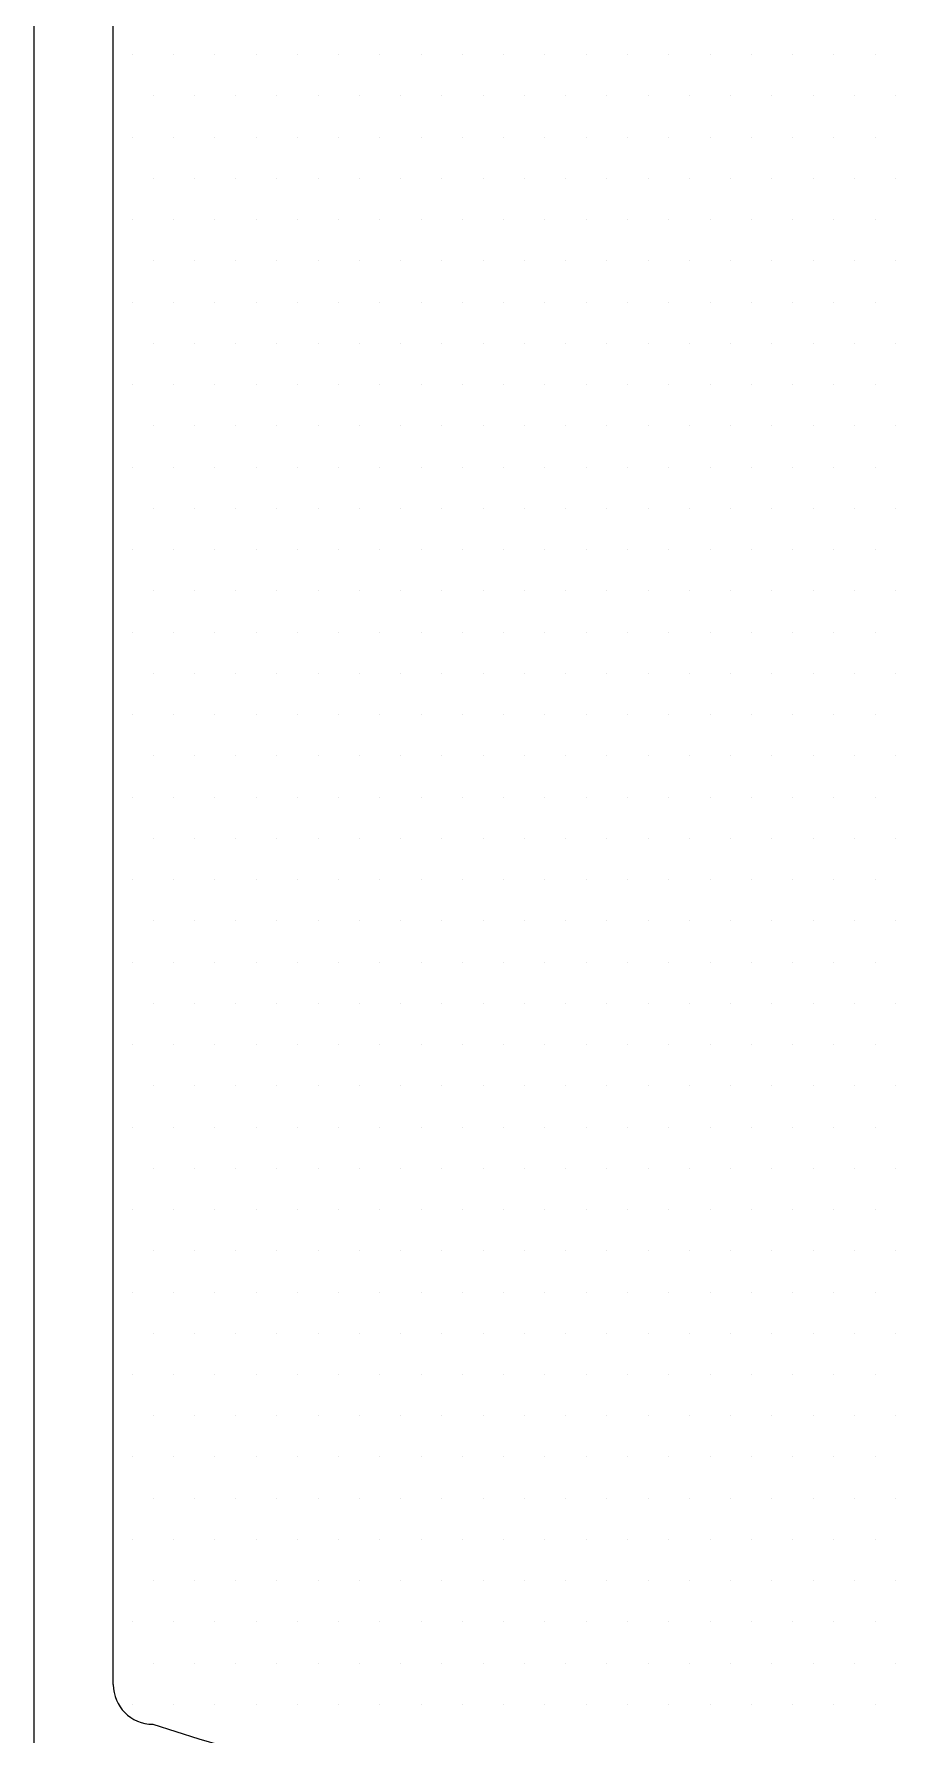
# Model space of a CAD drawing. Header units: inches. Extents: x 11.6 to 54.1, y 10.7 to 35.5.
# Drawn here: x 39.3182 to 39.4503, y 29.181 to 29.4388 of the extents above; entities that cross this region are included whole.
import ezdxf

# ---------------------------------------------------------------- set-up
doc = ezdxf.new("R2010")
doc.units = ezdxf.units.IN
doc.header["$MEASUREMENT"] = 0
doc.layers.add('02', color=2, linetype='Continuous')

msp = doc.modelspace()

# ---------------------------------------------------------------- linework, layer by layer
at = {"layer": '02'}
for p, q in [((39.31816438176721, 29.09322572492835), (39.31816438176721, 29.69082572492204)), ((39.33016438187152, 29.18863692528117), (39.33016438187152, 29.66414990569189)), ((39.33307203136902, 29.43563353527003), (39.33307203136902, 29.43563353527003)), ((39.33932203134574, 29.43563353527003), (39.33932203134574, 29.43563353527003)), ((39.34557203132245, 29.43563353527003), (39.34557203132245, 29.43563353527003)), ((39.35182203129917, 29.43563353527003), (39.35182203129917, 29.43563353527003)), ((39.3580720313923, 29.43563353527003), (39.3580720313923, 29.43563353527003)), ((39.36432203136902, 29.43563353527003), (39.36432203136902, 29.43563353527003)), ((39.37057203134574, 29.43563353527003), (39.37057203134574, 29.43563353527003)), ((39.37682203132245, 29.43563353527003), (39.37682203132245, 29.43563353527003)), ((39.38307203129917, 29.43563353527003), (39.38307203129917, 29.43563353527003)), ((39.3893220313923, 29.43563353527003), (39.3893220313923, 29.43563353527003)), ((39.39557203136902, 29.43563353527003), (39.39557203136902, 29.43563353527003)), ((39.40182203134574, 29.43563353527003), (39.40182203134574, 29.43563353527003)), ((39.40807203132245, 29.43563353527003), (39.40807203132245, 29.43563353527003)), ((39.41432203129917, 29.43563353527003), (39.41432203129917, 29.43563353527003)), ((39.4205720313923, 29.43563353527003), (39.4205720313923, 29.43563353527003)), ((39.42682203136902, 29.43563353527003), (39.42682203136902, 29.43563353527003)), ((39.43307203134574, 29.43563353527003), (39.43307203134574, 29.43563353527003)), ((39.43932203132245, 29.43563353527003), (39.43932203132245, 29.43563353527003)), ((39.44557203129917, 29.43563353527003), (39.44557203129917, 29.43563353527003)), ((39.33619703129917, 29.42938353526421), (39.33619703129917, 29.42938353526421)), ((39.3424470313923, 29.42938353526421), (39.3424470313923, 29.42938353526421)), ((39.34869703136902, 29.42938353526421), (39.34869703136902, 29.42938353526421)), ((39.35494703134574, 29.42938353526421), (39.35494703134574, 29.42938353526421)), ((39.36119703132245, 29.42938353526421), (39.36119703132245, 29.42938353526421)), ((39.36744703129917, 29.42938353526421), (39.36744703129917, 29.42938353526421)), ((39.3736970313923, 29.42938353526421), (39.3736970313923, 29.42938353526421)), ((39.37994703136902, 29.42938353526421), (39.37994703136902, 29.42938353526421)), ((39.38619703134574, 29.42938353526421), (39.38619703134574, 29.42938353526421)), ((39.39244703132245, 29.42938353526421), (39.39244703132245, 29.42938353526421)), ((39.39869703129917, 29.42938353526421), (39.39869703129917, 29.42938353526421)), ((39.4049470313923, 29.42938353526421), (39.4049470313923, 29.42938353526421)), ((39.41119703136902, 29.42938353526421), (39.41119703136902, 29.42938353526421)), ((39.41744703134574, 29.42938353526421), (39.41744703134574, 29.42938353526421)), ((39.42369703132245, 29.42938353526421), (39.42369703132245, 29.42938353526421)), ((39.42994703129917, 29.42938353526421), (39.42994703129917, 29.42938353526421)), ((39.4361970313923, 29.42938353526421), (39.4361970313923, 29.42938353526421)), ((39.44244703136902, 29.42938353526421), (39.44244703136902, 29.42938353526421)), ((39.44869703134574, 29.42938353526421), (39.44869703134574, 29.42938353526421)), ((39.33307203136902, 29.42313353527294), (39.33307203136902, 29.42313353527294)), ((39.33932203134574, 29.42313353527294), (39.33932203134574, 29.42313353527294)), ((39.34557203132245, 29.42313353527294), (39.34557203132245, 29.42313353527294)), ((39.35182203129917, 29.42313353527294), (39.35182203129917, 29.42313353527294)), ((39.3580720313923, 29.42313353527294), (39.3580720313923, 29.42313353527294)), ((39.36432203136902, 29.42313353527294), (39.36432203136902, 29.42313353527294)), ((39.37057203134574, 29.42313353527294), (39.37057203134574, 29.42313353527294)), ((39.37682203132245, 29.42313353527294), (39.37682203132245, 29.42313353527294)), ((39.38307203129917, 29.42313353527294), (39.38307203129917, 29.42313353527294)), ((39.3893220313923, 29.42313353527294), (39.3893220313923, 29.42313353527294)), ((39.39557203136902, 29.42313353527294), (39.39557203136902, 29.42313353527294)), ((39.40182203134574, 29.42313353527294), (39.40182203134574, 29.42313353527294)), ((39.40807203132245, 29.42313353527294), (39.40807203132245, 29.42313353527294)), ((39.41432203129917, 29.42313353527294), (39.41432203129917, 29.42313353527294)), ((39.4205720313923, 29.42313353527294), (39.4205720313923, 29.42313353527294)), ((39.42682203136902, 29.42313353527294), (39.42682203136902, 29.42313353527294)), ((39.43307203134574, 29.42313353527294), (39.43307203134574, 29.42313353527294)), ((39.43932203132245, 29.42313353527294), (39.43932203132245, 29.42313353527294)), ((39.44557203129917, 29.42313353527294), (39.44557203129917, 29.42313353527294)), ((39.33619703129917, 29.41688353526712), (39.33619703129917, 29.41688353526712)), ((39.3424470313923, 29.41688353526712), (39.3424470313923, 29.41688353526712)), ((39.34869703136902, 29.41688353526712), (39.34869703136902, 29.41688353526712)), ((39.35494703134574, 29.41688353526712), (39.35494703134574, 29.41688353526712)), ((39.36119703132245, 29.41688353526712), (39.36119703132245, 29.41688353526712)), ((39.36744703129917, 29.41688353526712), (39.36744703129917, 29.41688353526712)), ((39.3736970313923, 29.41688353526712), (39.3736970313923, 29.41688353526712)), ((39.37994703136902, 29.41688353526712), (39.37994703136902, 29.41688353526712)), ((39.38619703134574, 29.41688353526712), (39.38619703134574, 29.41688353526712)), ((39.39244703132245, 29.41688353526712), (39.39244703132245, 29.41688353526712)), ((39.39869703129917, 29.41688353526712), (39.39869703129917, 29.41688353526712)), ((39.4049470313923, 29.41688353526712), (39.4049470313923, 29.41688353526712)), ((39.41119703136902, 29.41688353526712), (39.41119703136902, 29.41688353526712)), ((39.41744703134574, 29.41688353526712), (39.41744703134574, 29.41688353526712)), ((39.42369703132245, 29.41688353526712), (39.42369703132245, 29.41688353526712)), ((39.42994703129917, 29.41688353526712), (39.42994703129917, 29.41688353526712)), ((39.4361970313923, 29.41688353526712), (39.4361970313923, 29.41688353526712)), ((39.44244703136902, 29.41688353526712), (39.44244703136902, 29.41688353526712)), ((39.44869703134574, 29.41688353526712), (39.44869703134574, 29.41688353526712)), ((39.33307203136902, 29.4106335352613), (39.33307203136902, 29.4106335352613)), ((39.33932203134574, 29.4106335352613), (39.33932203134574, 29.4106335352613)), ((39.34557203132245, 29.4106335352613), (39.34557203132245, 29.4106335352613)), ((39.35182203129917, 29.4106335352613), (39.35182203129917, 29.4106335352613)), ((39.3580720313923, 29.4106335352613), (39.3580720313923, 29.4106335352613)), ((39.36432203136902, 29.4106335352613), (39.36432203136902, 29.4106335352613)), ((39.37057203134574, 29.4106335352613), (39.37057203134574, 29.4106335352613)), ((39.37682203132245, 29.4106335352613), (39.37682203132245, 29.4106335352613)), ((39.38307203129917, 29.4106335352613), (39.38307203129917, 29.4106335352613)), ((39.3893220313923, 29.4106335352613), (39.3893220313923, 29.4106335352613)), ((39.39557203136902, 29.4106335352613), (39.39557203136902, 29.4106335352613)), ((39.40182203134574, 29.4106335352613), (39.40182203134574, 29.4106335352613)), ((39.40807203132245, 29.4106335352613), (39.40807203132245, 29.4106335352613)), ((39.41432203129917, 29.4106335352613), (39.41432203129917, 29.4106335352613)), ((39.4205720313923, 29.4106335352613), (39.4205720313923, 29.4106335352613)), ((39.42682203136902, 29.4106335352613), (39.42682203136902, 29.4106335352613)), ((39.43307203134574, 29.4106335352613), (39.43307203134574, 29.4106335352613)), ((39.43932203132245, 29.4106335352613), (39.43932203132245, 29.4106335352613)), ((39.44557203129917, 29.4106335352613), (39.44557203129917, 29.4106335352613)), ((39.33619703129917, 29.40438353527003), (39.33619703129917, 29.40438353527003)), ((39.3424470313923, 29.40438353527003), (39.3424470313923, 29.40438353527003)), ((39.34869703136902, 29.40438353527003), (39.34869703136902, 29.40438353527003)), ((39.35494703134574, 29.40438353527003), (39.35494703134574, 29.40438353527003)), ((39.36119703132245, 29.40438353527003), (39.36119703132245, 29.40438353527003)), ((39.36744703129917, 29.40438353527003), (39.36744703129917, 29.40438353527003)), ((39.3736970313923, 29.40438353527003), (39.3736970313923, 29.40438353527003)), ((39.37994703136902, 29.40438353527003), (39.37994703136902, 29.40438353527003)), ((39.38619703134574, 29.40438353527003), (39.38619703134574, 29.40438353527003)), ((39.39244703132245, 29.40438353527003), (39.39244703132245, 29.40438353527003)), ((39.39869703129917, 29.40438353527003), (39.39869703129917, 29.40438353527003)), ((39.4049470313923, 29.40438353527003), (39.4049470313923, 29.40438353527003)), ((39.41119703136902, 29.40438353527003), (39.41119703136902, 29.40438353527003)), ((39.41744703134574, 29.40438353527003), (39.41744703134574, 29.40438353527003)), ((39.42369703132245, 29.40438353527003), (39.42369703132245, 29.40438353527003)), ((39.42994703129917, 29.40438353527003), (39.42994703129917, 29.40438353527003)), ((39.4361970313923, 29.40438353527003), (39.4361970313923, 29.40438353527003)), ((39.44244703136902, 29.40438353527003), (39.44244703136902, 29.40438353527003)), ((39.44869703134574, 29.40438353527003), (39.44869703134574, 29.40438353527003)), ((39.33307203136902, 29.39813353526421), (39.33307203136902, 29.39813353526421)), ((39.33932203134574, 29.39813353526421), (39.33932203134574, 29.39813353526421)), ((39.34557203132245, 29.39813353526421), (39.34557203132245, 29.39813353526421)), ((39.35182203129917, 29.39813353526421), (39.35182203129917, 29.39813353526421)), ((39.3580720313923, 29.39813353526421), (39.3580720313923, 29.39813353526421)), ((39.36432203136902, 29.39813353526421), (39.36432203136902, 29.39813353526421)), ((39.37057203134574, 29.39813353526421), (39.37057203134574, 29.39813353526421)), ((39.37682203132245, 29.39813353526421), (39.37682203132245, 29.39813353526421)), ((39.38307203129917, 29.39813353526421), (39.38307203129917, 29.39813353526421)), ((39.3893220313923, 29.39813353526421), (39.3893220313923, 29.39813353526421)), ((39.39557203136902, 29.39813353526421), (39.39557203136902, 29.39813353526421)), ((39.40182203134574, 29.39813353526421), (39.40182203134574, 29.39813353526421)), ((39.40807203132245, 29.39813353526421), (39.40807203132245, 29.39813353526421)), ((39.41432203129917, 29.39813353526421), (39.41432203129917, 29.39813353526421)), ((39.4205720313923, 29.39813353526421), (39.4205720313923, 29.39813353526421)), ((39.42682203136902, 29.39813353526421), (39.42682203136902, 29.39813353526421)), ((39.43307203134574, 29.39813353526421), (39.43307203134574, 29.39813353526421)), ((39.43932203132245, 29.39813353526421), (39.43932203132245, 29.39813353526421)), ((39.44557203129917, 29.39813353526421), (39.44557203129917, 29.39813353526421)), ((39.33619703129917, 29.39188353527294), (39.33619703129917, 29.39188353527294)), ((39.3424470313923, 29.39188353527294), (39.3424470313923, 29.39188353527294)), ((39.34869703136902, 29.39188353527294), (39.34869703136902, 29.39188353527294)), ((39.35494703134574, 29.39188353527294), (39.35494703134574, 29.39188353527294)), ((39.36119703132245, 29.39188353527294), (39.36119703132245, 29.39188353527294)), ((39.36744703129917, 29.39188353527294), (39.36744703129917, 29.39188353527294)), ((39.3736970313923, 29.39188353527294), (39.3736970313923, 29.39188353527294)), ((39.37994703136902, 29.39188353527294), (39.37994703136902, 29.39188353527294)), ((39.38619703134574, 29.39188353527294), (39.38619703134574, 29.39188353527294)), ((39.39244703132245, 29.39188353527294), (39.39244703132245, 29.39188353527294)), ((39.39869703129917, 29.39188353527294), (39.39869703129917, 29.39188353527294)), ((39.4049470313923, 29.39188353527294), (39.4049470313923, 29.39188353527294)), ((39.41119703136902, 29.39188353527294), (39.41119703136902, 29.39188353527294)), ((39.41744703134574, 29.39188353527294), (39.41744703134574, 29.39188353527294)), ((39.42369703132245, 29.39188353527294), (39.42369703132245, 29.39188353527294)), ((39.42994703129917, 29.39188353527294), (39.42994703129917, 29.39188353527294)), ((39.4361970313923, 29.39188353527294), (39.4361970313923, 29.39188353527294)), ((39.44244703136902, 29.39188353527294), (39.44244703136902, 29.39188353527294)), ((39.44869703134574, 29.39188353527294), (39.44869703134574, 29.39188353527294)), ((39.33307203136902, 29.38563353526712), (39.33307203136902, 29.38563353526712)), ((39.33932203134574, 29.38563353526712), (39.33932203134574, 29.38563353526712)), ((39.34557203132245, 29.38563353526712), (39.34557203132245, 29.38563353526712)), ((39.35182203129917, 29.38563353526712), (39.35182203129917, 29.38563353526712)), ((39.3580720313923, 29.38563353526712), (39.3580720313923, 29.38563353526712)), ((39.36432203136902, 29.38563353526712), (39.36432203136902, 29.38563353526712)), ((39.37057203134574, 29.38563353526712), (39.37057203134574, 29.38563353526712)), ((39.37682203132245, 29.38563353526712), (39.37682203132245, 29.38563353526712)), ((39.38307203129917, 29.38563353526712), (39.38307203129917, 29.38563353526712)), ((39.3893220313923, 29.38563353526712), (39.3893220313923, 29.38563353526712)), ((39.39557203136902, 29.38563353526712), (39.39557203136902, 29.38563353526712)), ((39.40182203134574, 29.38563353526712), (39.40182203134574, 29.38563353526712)), ((39.40807203132245, 29.38563353526712), (39.40807203132245, 29.38563353526712)), ((39.41432203129917, 29.38563353526712), (39.41432203129917, 29.38563353526712)), ((39.4205720313923, 29.38563353526712), (39.4205720313923, 29.38563353526712)), ((39.42682203136902, 29.38563353526712), (39.42682203136902, 29.38563353526712)), ((39.43307203134574, 29.38563353526712), (39.43307203134574, 29.38563353526712)), ((39.43932203132245, 29.38563353526712), (39.43932203132245, 29.38563353526712)), ((39.44557203129917, 29.38563353526712), (39.44557203129917, 29.38563353526712)), ((39.33619703129917, 29.3793835352613), (39.33619703129917, 29.3793835352613)), ((39.3424470313923, 29.3793835352613), (39.3424470313923, 29.3793835352613)), ((39.34869703136902, 29.3793835352613), (39.34869703136902, 29.3793835352613)), ((39.35494703134574, 29.3793835352613), (39.35494703134574, 29.3793835352613)), ((39.36119703132245, 29.3793835352613), (39.36119703132245, 29.3793835352613)), ((39.36744703129917, 29.3793835352613), (39.36744703129917, 29.3793835352613)), ((39.3736970313923, 29.3793835352613), (39.3736970313923, 29.3793835352613)), ((39.37994703136902, 29.3793835352613), (39.37994703136902, 29.3793835352613)), ((39.38619703134574, 29.3793835352613), (39.38619703134574, 29.3793835352613)), ((39.39244703132245, 29.3793835352613), (39.39244703132245, 29.3793835352613)), ((39.39869703129917, 29.3793835352613), (39.39869703129917, 29.3793835352613)), ((39.4049470313923, 29.3793835352613), (39.4049470313923, 29.3793835352613)), ((39.41119703136902, 29.3793835352613), (39.41119703136902, 29.3793835352613)), ((39.41744703134574, 29.3793835352613), (39.41744703134574, 29.3793835352613)), ((39.42369703132245, 29.3793835352613), (39.42369703132245, 29.3793835352613)), ((39.42994703129917, 29.3793835352613), (39.42994703129917, 29.3793835352613)), ((39.4361970313923, 29.3793835352613), (39.4361970313923, 29.3793835352613)), ((39.44244703136902, 29.3793835352613), (39.44244703136902, 29.3793835352613)), ((39.44869703134574, 29.3793835352613), (39.44869703134574, 29.3793835352613)), ((39.33307203136902, 29.37313353527003), (39.33307203136902, 29.37313353527003)), ((39.33932203134574, 29.37313353527003), (39.33932203134574, 29.37313353527003)), ((39.34557203132245, 29.37313353527003), (39.34557203132245, 29.37313353527003)), ((39.35182203129917, 29.37313353527003), (39.35182203129917, 29.37313353527003)), ((39.3580720313923, 29.37313353527003), (39.3580720313923, 29.37313353527003)), ((39.36432203136902, 29.37313353527003), (39.36432203136902, 29.37313353527003)), ((39.37057203134574, 29.37313353527003), (39.37057203134574, 29.37313353527003)), ((39.37682203132245, 29.37313353527003), (39.37682203132245, 29.37313353527003)), ((39.38307203129917, 29.37313353527003), (39.38307203129917, 29.37313353527003)), ((39.3893220313923, 29.37313353527003), (39.3893220313923, 29.37313353527003)), ((39.39557203136902, 29.37313353527003), (39.39557203136902, 29.37313353527003)), ((39.40182203134574, 29.37313353527003), (39.40182203134574, 29.37313353527003)), ((39.40807203132245, 29.37313353527003), (39.40807203132245, 29.37313353527003)), ((39.41432203129917, 29.37313353527003), (39.41432203129917, 29.37313353527003)), ((39.4205720313923, 29.37313353527003), (39.4205720313923, 29.37313353527003)), ((39.42682203136902, 29.37313353527003), (39.42682203136902, 29.37313353527003)), ((39.43307203134574, 29.37313353527003), (39.43307203134574, 29.37313353527003)), ((39.43932203132245, 29.37313353527003), (39.43932203132245, 29.37313353527003)), ((39.44557203129917, 29.37313353527003), (39.44557203129917, 29.37313353527003)), ((39.33619703129917, 29.36688353526421), (39.33619703129917, 29.36688353526421)), ((39.3424470313923, 29.36688353526421), (39.3424470313923, 29.36688353526421)), ((39.34869703136902, 29.36688353526421), (39.34869703136902, 29.36688353526421)), ((39.35494703134574, 29.36688353526421), (39.35494703134574, 29.36688353526421)), ((39.36119703132245, 29.36688353526421), (39.36119703132245, 29.36688353526421)), ((39.36744703129917, 29.36688353526421), (39.36744703129917, 29.36688353526421)), ((39.3736970313923, 29.36688353526421), (39.3736970313923, 29.36688353526421)), ((39.37994703136902, 29.36688353526421), (39.37994703136902, 29.36688353526421)), ((39.38619703134574, 29.36688353526421), (39.38619703134574, 29.36688353526421)), ((39.39244703132245, 29.36688353526421), (39.39244703132245, 29.36688353526421)), ((39.39869703129917, 29.36688353526421), (39.39869703129917, 29.36688353526421)), ((39.4049470313923, 29.36688353526421), (39.4049470313923, 29.36688353526421)), ((39.41119703136902, 29.36688353526421), (39.41119703136902, 29.36688353526421)), ((39.41744703134574, 29.36688353526421), (39.41744703134574, 29.36688353526421)), ((39.42369703132245, 29.36688353526421), (39.42369703132245, 29.36688353526421)), ((39.42994703129917, 29.36688353526421), (39.42994703129917, 29.36688353526421)), ((39.4361970313923, 29.36688353526421), (39.4361970313923, 29.36688353526421)), ((39.44244703136902, 29.36688353526421), (39.44244703136902, 29.36688353526421)), ((39.44869703134574, 29.36688353526421), (39.44869703134574, 29.36688353526421)), ((39.33307203136902, 29.36063353527294), (39.33307203136902, 29.36063353527294)), ((39.33932203134574, 29.36063353527294), (39.33932203134574, 29.36063353527294)), ((39.34557203132245, 29.36063353527294), (39.34557203132245, 29.36063353527294)), ((39.35182203129917, 29.36063353527294), (39.35182203129917, 29.36063353527294)), ((39.3580720313923, 29.36063353527294), (39.3580720313923, 29.36063353527294)), ((39.36432203136902, 29.36063353527294), (39.36432203136902, 29.36063353527294)), ((39.37057203134574, 29.36063353527294), (39.37057203134574, 29.36063353527294)), ((39.37682203132245, 29.36063353527294), (39.37682203132245, 29.36063353527294)), ((39.38307203129917, 29.36063353527294), (39.38307203129917, 29.36063353527294)), ((39.3893220313923, 29.36063353527294), (39.3893220313923, 29.36063353527294)), ((39.39557203136902, 29.36063353527294), (39.39557203136902, 29.36063353527294)), ((39.40182203134574, 29.36063353527294), (39.40182203134574, 29.36063353527294)), ((39.40807203132245, 29.36063353527294), (39.40807203132245, 29.36063353527294)), ((39.41432203129917, 29.36063353527294), (39.41432203129917, 29.36063353527294)), ((39.4205720313923, 29.36063353527294), (39.4205720313923, 29.36063353527294)), ((39.42682203136902, 29.36063353527294), (39.42682203136902, 29.36063353527294)), ((39.43307203134574, 29.36063353527294), (39.43307203134574, 29.36063353527294)), ((39.43932203132245, 29.36063353527294), (39.43932203132245, 29.36063353527294)), ((39.44557203129917, 29.36063353527294), (39.44557203129917, 29.36063353527294)), ((39.33619703129917, 29.35438353526712), (39.33619703129917, 29.35438353526712)), ((39.3424470313923, 29.35438353526712), (39.3424470313923, 29.35438353526712)), ((39.34869703136902, 29.35438353526712), (39.34869703136902, 29.35438353526712)), ((39.35494703134574, 29.35438353526712), (39.35494703134574, 29.35438353526712)), ((39.36119703132245, 29.35438353526712), (39.36119703132245, 29.35438353526712)), ((39.36744703129917, 29.35438353526712), (39.36744703129917, 29.35438353526712)), ((39.3736970313923, 29.35438353526712), (39.3736970313923, 29.35438353526712)), ((39.37994703136902, 29.35438353526712), (39.37994703136902, 29.35438353526712)), ((39.38619703134574, 29.35438353526712), (39.38619703134574, 29.35438353526712)), ((39.39244703132245, 29.35438353526712), (39.39244703132245, 29.35438353526712)), ((39.39869703129917, 29.35438353526712), (39.39869703129917, 29.35438353526712)), ((39.4049470313923, 29.35438353526712), (39.4049470313923, 29.35438353526712)), ((39.41119703136902, 29.35438353526712), (39.41119703136902, 29.35438353526712)), ((39.41744703134574, 29.35438353526712), (39.41744703134574, 29.35438353526712)), ((39.42369703132245, 29.35438353526712), (39.42369703132245, 29.35438353526712)), ((39.42994703129917, 29.35438353526712), (39.42994703129917, 29.35438353526712)), ((39.4361970313923, 29.35438353526712), (39.4361970313923, 29.35438353526712)), ((39.44244703136902, 29.35438353526712), (39.44244703136902, 29.35438353526712)), ((39.44869703134574, 29.35438353526712), (39.44869703134574, 29.35438353526712)), ((39.33307203136902, 29.3481335352613), (39.33307203136902, 29.3481335352613)), ((39.33932203134574, 29.3481335352613), (39.33932203134574, 29.3481335352613)), ((39.34557203132245, 29.3481335352613), (39.34557203132245, 29.3481335352613)), ((39.35182203129917, 29.3481335352613), (39.35182203129917, 29.3481335352613)), ((39.3580720313923, 29.3481335352613), (39.3580720313923, 29.3481335352613)), ((39.36432203136902, 29.3481335352613), (39.36432203136902, 29.3481335352613)), ((39.37057203134574, 29.3481335352613), (39.37057203134574, 29.3481335352613)), ((39.37682203132245, 29.3481335352613), (39.37682203132245, 29.3481335352613)), ((39.38307203129917, 29.3481335352613), (39.38307203129917, 29.3481335352613)), ((39.3893220313923, 29.3481335352613), (39.3893220313923, 29.3481335352613)), ((39.39557203136902, 29.3481335352613), (39.39557203136902, 29.3481335352613)), ((39.40182203134574, 29.3481335352613), (39.40182203134574, 29.3481335352613)), ((39.40807203132245, 29.3481335352613), (39.40807203132245, 29.3481335352613)), ((39.41432203129917, 29.3481335352613), (39.41432203129917, 29.3481335352613)), ((39.4205720313923, 29.3481335352613), (39.4205720313923, 29.3481335352613)), ((39.42682203136902, 29.3481335352613), (39.42682203136902, 29.3481335352613)), ((39.43307203134574, 29.3481335352613), (39.43307203134574, 29.3481335352613)), ((39.43932203132245, 29.3481335352613), (39.43932203132245, 29.3481335352613)), ((39.44557203129917, 29.3481335352613), (39.44557203129917, 29.3481335352613)), ((39.33619703129917, 29.34188353527003), (39.33619703129917, 29.34188353527003)), ((39.3424470313923, 29.34188353527003), (39.3424470313923, 29.34188353527003)), ((39.34869703136902, 29.34188353527003), (39.34869703136902, 29.34188353527003)), ((39.35494703134574, 29.34188353527003), (39.35494703134574, 29.34188353527003)), ((39.36119703132245, 29.34188353527003), (39.36119703132245, 29.34188353527003)), ((39.36744703129917, 29.34188353527003), (39.36744703129917, 29.34188353527003)), ((39.3736970313923, 29.34188353527003), (39.3736970313923, 29.34188353527003)), ((39.37994703136902, 29.34188353527003), (39.37994703136902, 29.34188353527003)), ((39.38619703134574, 29.34188353527003), (39.38619703134574, 29.34188353527003)), ((39.39244703132245, 29.34188353527003), (39.39244703132245, 29.34188353527003)), ((39.39869703129917, 29.34188353527003), (39.39869703129917, 29.34188353527003)), ((39.4049470313923, 29.34188353527003), (39.4049470313923, 29.34188353527003)), ((39.41119703136902, 29.34188353527003), (39.41119703136902, 29.34188353527003)), ((39.41744703134574, 29.34188353527003), (39.41744703134574, 29.34188353527003)), ((39.42369703132245, 29.34188353527003), (39.42369703132245, 29.34188353527003)), ((39.42994703129917, 29.34188353527003), (39.42994703129917, 29.34188353527003)), ((39.4361970313923, 29.34188353527003), (39.4361970313923, 29.34188353527003)), ((39.44244703136902, 29.34188353527003), (39.44244703136902, 29.34188353527003)), ((39.44869703134574, 29.34188353527003), (39.44869703134574, 29.34188353527003)), ((39.33307203136902, 29.33563353526421), (39.33307203136902, 29.33563353526421)), ((39.33932203134574, 29.33563353526421), (39.33932203134574, 29.33563353526421)), ((39.34557203132245, 29.33563353526421), (39.34557203132245, 29.33563353526421)), ((39.35182203129917, 29.33563353526421), (39.35182203129917, 29.33563353526421)), ((39.3580720313923, 29.33563353526421), (39.3580720313923, 29.33563353526421)), ((39.36432203136902, 29.33563353526421), (39.36432203136902, 29.33563353526421)), ((39.37057203134574, 29.33563353526421), (39.37057203134574, 29.33563353526421)), ((39.37682203132245, 29.33563353526421), (39.37682203132245, 29.33563353526421)), ((39.38307203129917, 29.33563353526421), (39.38307203129917, 29.33563353526421)), ((39.3893220313923, 29.33563353526421), (39.3893220313923, 29.33563353526421)), ((39.39557203136902, 29.33563353526421), (39.39557203136902, 29.33563353526421)), ((39.40182203134574, 29.33563353526421), (39.40182203134574, 29.33563353526421)), ((39.40807203132245, 29.33563353526421), (39.40807203132245, 29.33563353526421)), ((39.41432203129917, 29.33563353526421), (39.41432203129917, 29.33563353526421)), ((39.4205720313923, 29.33563353526421), (39.4205720313923, 29.33563353526421)), ((39.42682203136902, 29.33563353526421), (39.42682203136902, 29.33563353526421)), ((39.43307203134574, 29.33563353526421), (39.43307203134574, 29.33563353526421)), ((39.43932203132245, 29.33563353526421), (39.43932203132245, 29.33563353526421)), ((39.44557203129917, 29.33563353526421), (39.44557203129917, 29.33563353526421)), ((39.33619703129917, 29.32938353527294), (39.33619703129917, 29.32938353527294)), ((39.3424470313923, 29.32938353527294), (39.3424470313923, 29.32938353527294)), ((39.34869703136902, 29.32938353527294), (39.34869703136902, 29.32938353527294)), ((39.35494703134574, 29.32938353527294), (39.35494703134574, 29.32938353527294)), ((39.36119703132245, 29.32938353527294), (39.36119703132245, 29.32938353527294)), ((39.36744703129917, 29.32938353527294), (39.36744703129917, 29.32938353527294)), ((39.3736970313923, 29.32938353527294), (39.3736970313923, 29.32938353527294)), ((39.37994703136902, 29.32938353527294), (39.37994703136902, 29.32938353527294)), ((39.38619703134574, 29.32938353527294), (39.38619703134574, 29.32938353527294)), ((39.39244703132245, 29.32938353527294), (39.39244703132245, 29.32938353527294)), ((39.39869703129917, 29.32938353527294), (39.39869703129917, 29.32938353527294)), ((39.4049470313923, 29.32938353527294), (39.4049470313923, 29.32938353527294)), ((39.41119703136902, 29.32938353527294), (39.41119703136902, 29.32938353527294)), ((39.41744703134574, 29.32938353527294), (39.41744703134574, 29.32938353527294)), ((39.42369703132245, 29.32938353527294), (39.42369703132245, 29.32938353527294)), ((39.42994703129917, 29.32938353527294), (39.42994703129917, 29.32938353527294)), ((39.4361970313923, 29.32938353527294), (39.4361970313923, 29.32938353527294)), ((39.44244703136902, 29.32938353527294), (39.44244703136902, 29.32938353527294)), ((39.44869703134574, 29.32938353527294), (39.44869703134574, 29.32938353527294)), ((39.33307203136902, 29.32313353526712), (39.33307203136902, 29.32313353526712)), ((39.33932203134574, 29.32313353526712), (39.33932203134574, 29.32313353526712)), ((39.34557203132245, 29.32313353526712), (39.34557203132245, 29.32313353526712)), ((39.35182203129917, 29.32313353526712), (39.35182203129917, 29.32313353526712)), ((39.3580720313923, 29.32313353526712), (39.3580720313923, 29.32313353526712)), ((39.36432203136902, 29.32313353526712), (39.36432203136902, 29.32313353526712)), ((39.37057203134574, 29.32313353526712), (39.37057203134574, 29.32313353526712)), ((39.37682203132245, 29.32313353526712), (39.37682203132245, 29.32313353526712)), ((39.38307203129917, 29.32313353526712), (39.38307203129917, 29.32313353526712)), ((39.3893220313923, 29.32313353526712), (39.3893220313923, 29.32313353526712)), ((39.39557203136902, 29.32313353526712), (39.39557203136902, 29.32313353526712)), ((39.40182203134574, 29.32313353526712), (39.40182203134574, 29.32313353526712)), ((39.40807203132245, 29.32313353526712), (39.40807203132245, 29.32313353526712)), ((39.41432203129917, 29.32313353526712), (39.41432203129917, 29.32313353526712)), ((39.4205720313923, 29.32313353526712), (39.4205720313923, 29.32313353526712)), ((39.42682203136902, 29.32313353526712), (39.42682203136902, 29.32313353526712)), ((39.43307203134574, 29.32313353526712), (39.43307203134574, 29.32313353526712)), ((39.43932203132245, 29.32313353526712), (39.43932203132245, 29.32313353526712)), ((39.44557203129917, 29.32313353526712), (39.44557203129917, 29.32313353526712)), ((39.33619703129917, 29.3168835352613), (39.33619703129917, 29.3168835352613)), ((39.3424470313923, 29.3168835352613), (39.3424470313923, 29.3168835352613)), ((39.34869703136902, 29.3168835352613), (39.34869703136902, 29.3168835352613)), ((39.35494703134574, 29.3168835352613), (39.35494703134574, 29.3168835352613)), ((39.36119703132245, 29.3168835352613), (39.36119703132245, 29.3168835352613)), ((39.36744703129917, 29.3168835352613), (39.36744703129917, 29.3168835352613)), ((39.3736970313923, 29.3168835352613), (39.3736970313923, 29.3168835352613)), ((39.37994703136902, 29.3168835352613), (39.37994703136902, 29.3168835352613)), ((39.38619703134574, 29.3168835352613), (39.38619703134574, 29.3168835352613)), ((39.39244703132245, 29.3168835352613), (39.39244703132245, 29.3168835352613)), ((39.39869703129917, 29.3168835352613), (39.39869703129917, 29.3168835352613)), ((39.4049470313923, 29.3168835352613), (39.4049470313923, 29.3168835352613)), ((39.41119703136902, 29.3168835352613), (39.41119703136902, 29.3168835352613)), ((39.41744703134574, 29.3168835352613), (39.41744703134574, 29.3168835352613)), ((39.42369703132245, 29.3168835352613), (39.42369703132245, 29.3168835352613)), ((39.42994703129917, 29.3168835352613), (39.42994703129917, 29.3168835352613)), ((39.4361970313923, 29.3168835352613), (39.4361970313923, 29.3168835352613)), ((39.44244703136902, 29.3168835352613), (39.44244703136902, 29.3168835352613)), ((39.44869703134574, 29.3168835352613), (39.44869703134574, 29.3168835352613)), ((39.33307203136902, 29.31063353527003), (39.33307203136902, 29.31063353527003)), ((39.33932203134574, 29.31063353527003), (39.33932203134574, 29.31063353527003)), ((39.34557203132245, 29.31063353527003), (39.34557203132245, 29.31063353527003)), ((39.35182203129917, 29.31063353527003), (39.35182203129917, 29.31063353527003)), ((39.3580720313923, 29.31063353527003), (39.3580720313923, 29.31063353527003)), ((39.36432203136902, 29.31063353527003), (39.36432203136902, 29.31063353527003)), ((39.37057203134574, 29.31063353527003), (39.37057203134574, 29.31063353527003)), ((39.37682203132245, 29.31063353527003), (39.37682203132245, 29.31063353527003)), ((39.38307203129917, 29.31063353527003), (39.38307203129917, 29.31063353527003)), ((39.3893220313923, 29.31063353527003), (39.3893220313923, 29.31063353527003)), ((39.39557203136902, 29.31063353527003), (39.39557203136902, 29.31063353527003)), ((39.40182203134574, 29.31063353527003), (39.40182203134574, 29.31063353527003)), ((39.40807203132245, 29.31063353527003), (39.40807203132245, 29.31063353527003)), ((39.41432203129917, 29.31063353527003), (39.41432203129917, 29.31063353527003)), ((39.4205720313923, 29.31063353527003), (39.4205720313923, 29.31063353527003)), ((39.42682203136902, 29.31063353527003), (39.42682203136902, 29.31063353527003)), ((39.43307203134574, 29.31063353527003), (39.43307203134574, 29.31063353527003)), ((39.43932203132245, 29.31063353527003), (39.43932203132245, 29.31063353527003)), ((39.44557203129917, 29.31063353527003), (39.44557203129917, 29.31063353527003)), ((39.33619703129917, 29.30438353526421), (39.33619703129917, 29.30438353526421)), ((39.3424470313923, 29.30438353526421), (39.3424470313923, 29.30438353526421)), ((39.34869703136902, 29.30438353526421), (39.34869703136902, 29.30438353526421)), ((39.35494703134574, 29.30438353526421), (39.35494703134574, 29.30438353526421)), ((39.36119703132245, 29.30438353526421), (39.36119703132245, 29.30438353526421)), ((39.36744703129917, 29.30438353526421), (39.36744703129917, 29.30438353526421)), ((39.3736970313923, 29.30438353526421), (39.3736970313923, 29.30438353526421)), ((39.37994703136902, 29.30438353526421), (39.37994703136902, 29.30438353526421)), ((39.38619703134574, 29.30438353526421), (39.38619703134574, 29.30438353526421)), ((39.39244703132245, 29.30438353526421), (39.39244703132245, 29.30438353526421)), ((39.39869703129917, 29.30438353526421), (39.39869703129917, 29.30438353526421)), ((39.4049470313923, 29.30438353526421), (39.4049470313923, 29.30438353526421)), ((39.41119703136902, 29.30438353526421), (39.41119703136902, 29.30438353526421)), ((39.41744703134574, 29.30438353526421), (39.41744703134574, 29.30438353526421)), ((39.42369703132245, 29.30438353526421), (39.42369703132245, 29.30438353526421)), ((39.42994703129917, 29.30438353526421), (39.42994703129917, 29.30438353526421)), ((39.4361970313923, 29.30438353526421), (39.4361970313923, 29.30438353526421)), ((39.44244703136902, 29.30438353526421), (39.44244703136902, 29.30438353526421)), ((39.44869703134574, 29.30438353526421), (39.44869703134574, 29.30438353526421)), ((39.33307203136902, 29.29813353527294), (39.33307203136902, 29.29813353527294)), ((39.33932203134574, 29.29813353527294), (39.33932203134574, 29.29813353527294)), ((39.34557203132245, 29.29813353527294), (39.34557203132245, 29.29813353527294)), ((39.35182203129917, 29.29813353527294), (39.35182203129917, 29.29813353527294)), ((39.3580720313923, 29.29813353527294), (39.3580720313923, 29.29813353527294)), ((39.36432203136902, 29.29813353527294), (39.36432203136902, 29.29813353527294)), ((39.37057203134574, 29.29813353527294), (39.37057203134574, 29.29813353527294)), ((39.37682203132245, 29.29813353527294), (39.37682203132245, 29.29813353527294)), ((39.38307203129917, 29.29813353527294), (39.38307203129917, 29.29813353527294)), ((39.3893220313923, 29.29813353527294), (39.3893220313923, 29.29813353527294)), ((39.39557203136902, 29.29813353527294), (39.39557203136902, 29.29813353527294)), ((39.40182203134574, 29.29813353527294), (39.40182203134574, 29.29813353527294)), ((39.40807203132245, 29.29813353527294), (39.40807203132245, 29.29813353527294)), ((39.41432203129917, 29.29813353527294), (39.41432203129917, 29.29813353527294)), ((39.4205720313923, 29.29813353527294), (39.4205720313923, 29.29813353527294)), ((39.42682203136902, 29.29813353527294), (39.42682203136902, 29.29813353527294)), ((39.43307203134574, 29.29813353527294), (39.43307203134574, 29.29813353527294)), ((39.43932203132245, 29.29813353527294), (39.43932203132245, 29.29813353527294)), ((39.44557203129917, 29.29813353527294), (39.44557203129917, 29.29813353527294)), ((39.33619703129917, 29.29188353526712), (39.33619703129917, 29.29188353526712)), ((39.3424470313923, 29.29188353526712), (39.3424470313923, 29.29188353526712)), ((39.34869703136902, 29.29188353526712), (39.34869703136902, 29.29188353526712)), ((39.35494703134574, 29.29188353526712), (39.35494703134574, 29.29188353526712)), ((39.36119703132245, 29.29188353526712), (39.36119703132245, 29.29188353526712)), ((39.36744703129917, 29.29188353526712), (39.36744703129917, 29.29188353526712)), ((39.3736970313923, 29.29188353526712), (39.3736970313923, 29.29188353526712)), ((39.37994703136902, 29.29188353526712), (39.37994703136902, 29.29188353526712)), ((39.38619703134574, 29.29188353526712), (39.38619703134574, 29.29188353526712)), ((39.39244703132245, 29.29188353526712), (39.39244703132245, 29.29188353526712)), ((39.39869703129917, 29.29188353526712), (39.39869703129917, 29.29188353526712)), ((39.4049470313923, 29.29188353526712), (39.4049470313923, 29.29188353526712)), ((39.41119703136902, 29.29188353526712), (39.41119703136902, 29.29188353526712)), ((39.41744703134574, 29.29188353526712), (39.41744703134574, 29.29188353526712)), ((39.42369703132245, 29.29188353526712), (39.42369703132245, 29.29188353526712)), ((39.42994703129917, 29.29188353526712), (39.42994703129917, 29.29188353526712)), ((39.4361970313923, 29.29188353526712), (39.4361970313923, 29.29188353526712)), ((39.44244703136902, 29.29188353526712), (39.44244703136902, 29.29188353526712)), ((39.44869703134574, 29.29188353526712), (39.44869703134574, 29.29188353526712)), ((39.33307203136902, 29.2856335352613), (39.33307203136902, 29.2856335352613)), ((39.33932203134574, 29.2856335352613), (39.33932203134574, 29.2856335352613)), ((39.34557203132245, 29.2856335352613), (39.34557203132245, 29.2856335352613)), ((39.35182203129917, 29.2856335352613), (39.35182203129917, 29.2856335352613)), ((39.3580720313923, 29.2856335352613), (39.3580720313923, 29.2856335352613)), ((39.36432203136902, 29.2856335352613), (39.36432203136902, 29.2856335352613)), ((39.37057203134574, 29.2856335352613), (39.37057203134574, 29.2856335352613)), ((39.37682203132245, 29.2856335352613), (39.37682203132245, 29.2856335352613)), ((39.38307203129917, 29.2856335352613), (39.38307203129917, 29.2856335352613)), ((39.3893220313923, 29.2856335352613), (39.3893220313923, 29.2856335352613)), ((39.39557203136902, 29.2856335352613), (39.39557203136902, 29.2856335352613)), ((39.40182203134574, 29.2856335352613), (39.40182203134574, 29.2856335352613)), ((39.40807203132245, 29.2856335352613), (39.40807203132245, 29.2856335352613)), ((39.41432203129917, 29.2856335352613), (39.41432203129917, 29.2856335352613)), ((39.4205720313923, 29.2856335352613), (39.4205720313923, 29.2856335352613)), ((39.42682203136902, 29.2856335352613), (39.42682203136902, 29.2856335352613)), ((39.43307203134574, 29.2856335352613), (39.43307203134574, 29.2856335352613)), ((39.43932203132245, 29.2856335352613), (39.43932203132245, 29.2856335352613)), ((39.44557203129917, 29.2856335352613), (39.44557203129917, 29.2856335352613)), ((39.33619703129917, 29.27938353527003), (39.33619703129917, 29.27938353527003)), ((39.3424470313923, 29.27938353527003), (39.3424470313923, 29.27938353527003)), ((39.34869703136902, 29.27938353527003), (39.34869703136902, 29.27938353527003)), ((39.35494703134574, 29.27938353527003), (39.35494703134574, 29.27938353527003)), ((39.36119703132245, 29.27938353527003), (39.36119703132245, 29.27938353527003)), ((39.36744703129917, 29.27938353527003), (39.36744703129917, 29.27938353527003)), ((39.3736970313923, 29.27938353527003), (39.3736970313923, 29.27938353527003)), ((39.37994703136902, 29.27938353527003), (39.37994703136902, 29.27938353527003)), ((39.38619703134574, 29.27938353527003), (39.38619703134574, 29.27938353527003)), ((39.39244703132245, 29.27938353527003), (39.39244703132245, 29.27938353527003)), ((39.39869703129917, 29.27938353527003), (39.39869703129917, 29.27938353527003)), ((39.4049470313923, 29.27938353527003), (39.4049470313923, 29.27938353527003)), ((39.41119703136902, 29.27938353527003), (39.41119703136902, 29.27938353527003)), ((39.41744703134574, 29.27938353527003), (39.41744703134574, 29.27938353527003)), ((39.42369703132245, 29.27938353527003), (39.42369703132245, 29.27938353527003)), ((39.42994703129917, 29.27938353527003), (39.42994703129917, 29.27938353527003)), ((39.4361970313923, 29.27938353527003), (39.4361970313923, 29.27938353527003)), ((39.44244703136902, 29.27938353527003), (39.44244703136902, 29.27938353527003)), ((39.44869703134574, 29.27938353527003), (39.44869703134574, 29.27938353527003)), ((39.33307203136902, 29.27313353526421), (39.33307203136902, 29.27313353526421)), ((39.33932203134574, 29.27313353526421), (39.33932203134574, 29.27313353526421)), ((39.34557203132245, 29.27313353526421), (39.34557203132245, 29.27313353526421)), ((39.35182203129917, 29.27313353526421), (39.35182203129917, 29.27313353526421)), ((39.3580720313923, 29.27313353526421), (39.3580720313923, 29.27313353526421)), ((39.36432203136902, 29.27313353526421), (39.36432203136902, 29.27313353526421)), ((39.37057203134574, 29.27313353526421), (39.37057203134574, 29.27313353526421)), ((39.37682203132245, 29.27313353526421), (39.37682203132245, 29.27313353526421)), ((39.38307203129917, 29.27313353526421), (39.38307203129917, 29.27313353526421)), ((39.3893220313923, 29.27313353526421), (39.3893220313923, 29.27313353526421)), ((39.39557203136902, 29.27313353526421), (39.39557203136902, 29.27313353526421)), ((39.40182203134574, 29.27313353526421), (39.40182203134574, 29.27313353526421)), ((39.40807203132245, 29.27313353526421), (39.40807203132245, 29.27313353526421)), ((39.41432203129917, 29.27313353526421), (39.41432203129917, 29.27313353526421)), ((39.4205720313923, 29.27313353526421), (39.4205720313923, 29.27313353526421)), ((39.42682203136902, 29.27313353526421), (39.42682203136902, 29.27313353526421)), ((39.43307203134574, 29.27313353526421), (39.43307203134574, 29.27313353526421)), ((39.43932203132245, 29.27313353526421), (39.43932203132245, 29.27313353526421)), ((39.44557203129917, 29.27313353526421), (39.44557203129917, 29.27313353526421)), ((39.33619703129917, 29.26688353527294), (39.33619703129917, 29.26688353527294)), ((39.3424470313923, 29.26688353527294), (39.3424470313923, 29.26688353527294)), ((39.34869703136902, 29.26688353527294), (39.34869703136902, 29.26688353527294)), ((39.35494703134574, 29.26688353527294), (39.35494703134574, 29.26688353527294)), ((39.36119703132245, 29.26688353527294), (39.36119703132245, 29.26688353527294)), ((39.36744703129917, 29.26688353527294), (39.36744703129917, 29.26688353527294)), ((39.3736970313923, 29.26688353527294), (39.3736970313923, 29.26688353527294)), ((39.37994703136902, 29.26688353527294), (39.37994703136902, 29.26688353527294)), ((39.38619703134574, 29.26688353527294), (39.38619703134574, 29.26688353527294)), ((39.39244703132245, 29.26688353527294), (39.39244703132245, 29.26688353527294)), ((39.39869703129917, 29.26688353527294), (39.39869703129917, 29.26688353527294)), ((39.4049470313923, 29.26688353527294), (39.4049470313923, 29.26688353527294)), ((39.41119703136902, 29.26688353527294), (39.41119703136902, 29.26688353527294)), ((39.41744703134574, 29.26688353527294), (39.41744703134574, 29.26688353527294)), ((39.42369703132245, 29.26688353527294), (39.42369703132245, 29.26688353527294)), ((39.42994703129917, 29.26688353527294), (39.42994703129917, 29.26688353527294)), ((39.4361970313923, 29.26688353527294), (39.4361970313923, 29.26688353527294)), ((39.44244703136902, 29.26688353527294), (39.44244703136902, 29.26688353527294)), ((39.44869703134574, 29.26688353527294), (39.44869703134574, 29.26688353527294)), ((39.33307203136902, 29.26063353526712), (39.33307203136902, 29.26063353526712)), ((39.33932203134574, 29.26063353526712), (39.33932203134574, 29.26063353526712)), ((39.34557203132245, 29.26063353526712), (39.34557203132245, 29.26063353526712)), ((39.35182203129917, 29.26063353526712), (39.35182203129917, 29.26063353526712)), ((39.3580720313923, 29.26063353526712), (39.3580720313923, 29.26063353526712)), ((39.36432203136902, 29.26063353526712), (39.36432203136902, 29.26063353526712)), ((39.37057203134574, 29.26063353526712), (39.37057203134574, 29.26063353526712)), ((39.37682203132245, 29.26063353526712), (39.37682203132245, 29.26063353526712)), ((39.38307203129917, 29.26063353526712), (39.38307203129917, 29.26063353526712)), ((39.3893220313923, 29.26063353526712), (39.3893220313923, 29.26063353526712)), ((39.39557203136902, 29.26063353526712), (39.39557203136902, 29.26063353526712)), ((39.40182203134574, 29.26063353526712), (39.40182203134574, 29.26063353526712)), ((39.40807203132245, 29.26063353526712), (39.40807203132245, 29.26063353526712)), ((39.41432203129917, 29.26063353526712), (39.41432203129917, 29.26063353526712)), ((39.4205720313923, 29.26063353526712), (39.4205720313923, 29.26063353526712)), ((39.42682203136902, 29.26063353526712), (39.42682203136902, 29.26063353526712)), ((39.43307203134574, 29.26063353526712), (39.43307203134574, 29.26063353526712)), ((39.43932203132245, 29.26063353526712), (39.43932203132245, 29.26063353526712)), ((39.44557203129917, 29.26063353526712), (39.44557203129917, 29.26063353526712)), ((39.33619703129917, 29.2543835352613), (39.33619703129917, 29.2543835352613)), ((39.3424470313923, 29.2543835352613), (39.3424470313923, 29.2543835352613)), ((39.34869703136902, 29.2543835352613), (39.34869703136902, 29.2543835352613)), ((39.35494703134574, 29.2543835352613), (39.35494703134574, 29.2543835352613)), ((39.36119703132245, 29.2543835352613), (39.36119703132245, 29.2543835352613)), ((39.36744703129917, 29.2543835352613), (39.36744703129917, 29.2543835352613)), ((39.3736970313923, 29.2543835352613), (39.3736970313923, 29.2543835352613)), ((39.37994703136902, 29.2543835352613), (39.37994703136902, 29.2543835352613)), ((39.38619703134574, 29.2543835352613), (39.38619703134574, 29.2543835352613)), ((39.39244703132245, 29.2543835352613), (39.39244703132245, 29.2543835352613)), ((39.39869703129917, 29.2543835352613), (39.39869703129917, 29.2543835352613)), ((39.4049470313923, 29.2543835352613), (39.4049470313923, 29.2543835352613)), ((39.41119703136902, 29.2543835352613), (39.41119703136902, 29.2543835352613)), ((39.41744703134574, 29.2543835352613), (39.41744703134574, 29.2543835352613)), ((39.42369703132245, 29.2543835352613), (39.42369703132245, 29.2543835352613)), ((39.42994703129917, 29.2543835352613), (39.42994703129917, 29.2543835352613)), ((39.4361970313923, 29.2543835352613), (39.4361970313923, 29.2543835352613)), ((39.44244703136902, 29.2543835352613), (39.44244703136902, 29.2543835352613)), ((39.44869703134574, 29.2543835352613), (39.44869703134574, 29.2543835352613)), ((39.33307203136902, 29.24813353527003), (39.33307203136902, 29.24813353527003)), ((39.33932203134574, 29.24813353527003), (39.33932203134574, 29.24813353527003)), ((39.34557203132245, 29.24813353527003), (39.34557203132245, 29.24813353527003)), ((39.35182203129917, 29.24813353527003), (39.35182203129917, 29.24813353527003)), ((39.3580720313923, 29.24813353527003), (39.3580720313923, 29.24813353527003)), ((39.36432203136902, 29.24813353527003), (39.36432203136902, 29.24813353527003)), ((39.37057203134574, 29.24813353527003), (39.37057203134574, 29.24813353527003)), ((39.37682203132245, 29.24813353527003), (39.37682203132245, 29.24813353527003)), ((39.38307203129917, 29.24813353527003), (39.38307203129917, 29.24813353527003)), ((39.3893220313923, 29.24813353527003), (39.3893220313923, 29.24813353527003)), ((39.39557203136902, 29.24813353527003), (39.39557203136902, 29.24813353527003)), ((39.40182203134574, 29.24813353527003), (39.40182203134574, 29.24813353527003)), ((39.40807203132245, 29.24813353527003), (39.40807203132245, 29.24813353527003)), ((39.41432203129917, 29.24813353527003), (39.41432203129917, 29.24813353527003)), ((39.4205720313923, 29.24813353527003), (39.4205720313923, 29.24813353527003)), ((39.42682203136902, 29.24813353527003), (39.42682203136902, 29.24813353527003)), ((39.43307203134574, 29.24813353527003), (39.43307203134574, 29.24813353527003)), ((39.43932203132245, 29.24813353527003), (39.43932203132245, 29.24813353527003)), ((39.44557203129917, 29.24813353527003), (39.44557203129917, 29.24813353527003)), ((39.33619703129917, 29.24188353526421), (39.33619703129917, 29.24188353526421)), ((39.3424470313923, 29.24188353526421), (39.3424470313923, 29.24188353526421)), ((39.34869703136902, 29.24188353526421), (39.34869703136902, 29.24188353526421)), ((39.35494703134574, 29.24188353526421), (39.35494703134574, 29.24188353526421)), ((39.36119703132245, 29.24188353526421), (39.36119703132245, 29.24188353526421)), ((39.36744703129917, 29.24188353526421), (39.36744703129917, 29.24188353526421)), ((39.3736970313923, 29.24188353526421), (39.3736970313923, 29.24188353526421)), ((39.37994703136902, 29.24188353526421), (39.37994703136902, 29.24188353526421)), ((39.38619703134574, 29.24188353526421), (39.38619703134574, 29.24188353526421)), ((39.39244703132245, 29.24188353526421), (39.39244703132245, 29.24188353526421)), ((39.39869703129917, 29.24188353526421), (39.39869703129917, 29.24188353526421)), ((39.4049470313923, 29.24188353526421), (39.4049470313923, 29.24188353526421)), ((39.41119703136902, 29.24188353526421), (39.41119703136902, 29.24188353526421)), ((39.41744703134574, 29.24188353526421), (39.41744703134574, 29.24188353526421)), ((39.42369703132245, 29.24188353526421), (39.42369703132245, 29.24188353526421)), ((39.42994703129917, 29.24188353526421), (39.42994703129917, 29.24188353526421)), ((39.4361970313923, 29.24188353526421), (39.4361970313923, 29.24188353526421)), ((39.44244703136902, 29.24188353526421), (39.44244703136902, 29.24188353526421)), ((39.44869703134574, 29.24188353526421), (39.44869703134574, 29.24188353526421)), ((39.33307203136902, 29.23563353527294), (39.33307203136902, 29.23563353527294)), ((39.33932203134574, 29.23563353527294), (39.33932203134574, 29.23563353527294)), ((39.34557203132245, 29.23563353527294), (39.34557203132245, 29.23563353527294)), ((39.35182203129917, 29.23563353527294), (39.35182203129917, 29.23563353527294)), ((39.3580720313923, 29.23563353527294), (39.3580720313923, 29.23563353527294)), ((39.36432203136902, 29.23563353527294), (39.36432203136902, 29.23563353527294)), ((39.37057203134574, 29.23563353527294), (39.37057203134574, 29.23563353527294)), ((39.37682203132245, 29.23563353527294), (39.37682203132245, 29.23563353527294)), ((39.38307203129917, 29.23563353527294), (39.38307203129917, 29.23563353527294)), ((39.3893220313923, 29.23563353527294), (39.3893220313923, 29.23563353527294)), ((39.39557203136902, 29.23563353527294), (39.39557203136902, 29.23563353527294)), ((39.40182203134574, 29.23563353527294), (39.40182203134574, 29.23563353527294)), ((39.40807203132245, 29.23563353527294), (39.40807203132245, 29.23563353527294)), ((39.41432203129917, 29.23563353527294), (39.41432203129917, 29.23563353527294)), ((39.4205720313923, 29.23563353527294), (39.4205720313923, 29.23563353527294)), ((39.42682203136902, 29.23563353527294), (39.42682203136902, 29.23563353527294)), ((39.43307203134574, 29.23563353527294), (39.43307203134574, 29.23563353527294)), ((39.43932203132245, 29.23563353527294), (39.43932203132245, 29.23563353527294)), ((39.44557203129917, 29.23563353527294), (39.44557203129917, 29.23563353527294)), ((39.33619703129917, 29.22938353526712), (39.33619703129917, 29.22938353526712)), ((39.3424470313923, 29.22938353526712), (39.3424470313923, 29.22938353526712)), ((39.34869703136902, 29.22938353526712), (39.34869703136902, 29.22938353526712)), ((39.35494703134574, 29.22938353526712), (39.35494703134574, 29.22938353526712)), ((39.36119703132245, 29.22938353526712), (39.36119703132245, 29.22938353526712)), ((39.36744703129917, 29.22938353526712), (39.36744703129917, 29.22938353526712)), ((39.3736970313923, 29.22938353526712), (39.3736970313923, 29.22938353526712)), ((39.37994703136902, 29.22938353526712), (39.37994703136902, 29.22938353526712)), ((39.38619703134574, 29.22938353526712), (39.38619703134574, 29.22938353526712)), ((39.39244703132245, 29.22938353526712), (39.39244703132245, 29.22938353526712)), ((39.39869703129917, 29.22938353526712), (39.39869703129917, 29.22938353526712)), ((39.4049470313923, 29.22938353526712), (39.4049470313923, 29.22938353526712)), ((39.41119703136902, 29.22938353526712), (39.41119703136902, 29.22938353526712)), ((39.41744703134574, 29.22938353526712), (39.41744703134574, 29.22938353526712)), ((39.42369703132245, 29.22938353526712), (39.42369703132245, 29.22938353526712)), ((39.42994703129917, 29.22938353526712), (39.42994703129917, 29.22938353526712)), ((39.4361970313923, 29.22938353526712), (39.4361970313923, 29.22938353526712)), ((39.44244703136902, 29.22938353526712), (39.44244703136902, 29.22938353526712)), ((39.44869703134574, 29.22938353526712), (39.44869703134574, 29.22938353526712)), ((39.33307203136902, 29.2231335352613), (39.33307203136902, 29.2231335352613)), ((39.33932203134574, 29.2231335352613), (39.33932203134574, 29.2231335352613)), ((39.34557203132245, 29.2231335352613), (39.34557203132245, 29.2231335352613)), ((39.35182203129917, 29.2231335352613), (39.35182203129917, 29.2231335352613)), ((39.3580720313923, 29.2231335352613), (39.3580720313923, 29.2231335352613)), ((39.36432203136902, 29.2231335352613), (39.36432203136902, 29.2231335352613)), ((39.37057203134574, 29.2231335352613), (39.37057203134574, 29.2231335352613)), ((39.37682203132245, 29.2231335352613), (39.37682203132245, 29.2231335352613)), ((39.38307203129917, 29.2231335352613), (39.38307203129917, 29.2231335352613)), ((39.3893220313923, 29.2231335352613), (39.3893220313923, 29.2231335352613)), ((39.39557203136902, 29.2231335352613), (39.39557203136902, 29.2231335352613)), ((39.40182203134574, 29.2231335352613), (39.40182203134574, 29.2231335352613)), ((39.40807203132245, 29.2231335352613), (39.40807203132245, 29.2231335352613)), ((39.41432203129917, 29.2231335352613), (39.41432203129917, 29.2231335352613)), ((39.4205720313923, 29.2231335352613), (39.4205720313923, 29.2231335352613)), ((39.42682203136902, 29.2231335352613), (39.42682203136902, 29.2231335352613)), ((39.43307203134574, 29.2231335352613), (39.43307203134574, 29.2231335352613)), ((39.43932203132245, 29.2231335352613), (39.43932203132245, 29.2231335352613)), ((39.44557203129917, 29.2231335352613), (39.44557203129917, 29.2231335352613)), ((39.33619703129917, 29.21688353527003), (39.33619703129917, 29.21688353527003)), ((39.3424470313923, 29.21688353527003), (39.3424470313923, 29.21688353527003)), ((39.34869703136902, 29.21688353527003), (39.34869703136902, 29.21688353527003)), ((39.35494703134574, 29.21688353527003), (39.35494703134574, 29.21688353527003)), ((39.36119703132245, 29.21688353527003), (39.36119703132245, 29.21688353527003)), ((39.36744703129917, 29.21688353527003), (39.36744703129917, 29.21688353527003)), ((39.3736970313923, 29.21688353527003), (39.3736970313923, 29.21688353527003)), ((39.37994703136902, 29.21688353527003), (39.37994703136902, 29.21688353527003)), ((39.38619703134574, 29.21688353527003), (39.38619703134574, 29.21688353527003)), ((39.39244703132245, 29.21688353527003), (39.39244703132245, 29.21688353527003)), ((39.39869703129917, 29.21688353527003), (39.39869703129917, 29.21688353527003)), ((39.4049470313923, 29.21688353527003), (39.4049470313923, 29.21688353527003)), ((39.41119703136902, 29.21688353527003), (39.41119703136902, 29.21688353527003)), ((39.41744703134574, 29.21688353527003), (39.41744703134574, 29.21688353527003)), ((39.42369703132245, 29.21688353527003), (39.42369703132245, 29.21688353527003)), ((39.42994703129917, 29.21688353527003), (39.42994703129917, 29.21688353527003)), ((39.4361970313923, 29.21688353527003), (39.4361970313923, 29.21688353527003)), ((39.44244703136902, 29.21688353527003), (39.44244703136902, 29.21688353527003)), ((39.44869703134574, 29.21688353527003), (39.44869703134574, 29.21688353527003)), ((39.33307203136902, 29.21063353526421), (39.33307203136902, 29.21063353526421)), ((39.33932203134574, 29.21063353526421), (39.33932203134574, 29.21063353526421)), ((39.34557203132245, 29.21063353526421), (39.34557203132245, 29.21063353526421)), ((39.35182203129917, 29.21063353526421), (39.35182203129917, 29.21063353526421)), ((39.3580720313923, 29.21063353526421), (39.3580720313923, 29.21063353526421)), ((39.36432203136902, 29.21063353526421), (39.36432203136902, 29.21063353526421)), ((39.37057203134574, 29.21063353526421), (39.37057203134574, 29.21063353526421)), ((39.37682203132245, 29.21063353526421), (39.37682203132245, 29.21063353526421)), ((39.38307203129917, 29.21063353526421), (39.38307203129917, 29.21063353526421)), ((39.3893220313923, 29.21063353526421), (39.3893220313923, 29.21063353526421)), ((39.39557203136902, 29.21063353526421), (39.39557203136902, 29.21063353526421)), ((39.40182203134574, 29.21063353526421), (39.40182203134574, 29.21063353526421)), ((39.40807203132245, 29.21063353526421), (39.40807203132245, 29.21063353526421)), ((39.41432203129917, 29.21063353526421), (39.41432203129917, 29.21063353526421)), ((39.4205720313923, 29.21063353526421), (39.4205720313923, 29.21063353526421)), ((39.42682203136902, 29.21063353526421), (39.42682203136902, 29.21063353526421)), ((39.43307203134574, 29.21063353526421), (39.43307203134574, 29.21063353526421)), ((39.43932203132245, 29.21063353526421), (39.43932203132245, 29.21063353526421)), ((39.44557203129917, 29.21063353526421), (39.44557203129917, 29.21063353526421)), ((39.33619703129917, 29.20438353527294), (39.33619703129917, 29.20438353527294)), ((39.3424470313923, 29.20438353527294), (39.3424470313923, 29.20438353527294)), ((39.34869703136902, 29.20438353527294), (39.34869703136902, 29.20438353527294)), ((39.35494703134574, 29.20438353527294), (39.35494703134574, 29.20438353527294)), ((39.36119703132245, 29.20438353527294), (39.36119703132245, 29.20438353527294)), ((39.36744703129917, 29.20438353527294), (39.36744703129917, 29.20438353527294)), ((39.3736970313923, 29.20438353527294), (39.3736970313923, 29.20438353527294)), ((39.37994703136902, 29.20438353527294), (39.37994703136902, 29.20438353527294)), ((39.38619703134574, 29.20438353527294), (39.38619703134574, 29.20438353527294)), ((39.39244703132245, 29.20438353527294), (39.39244703132245, 29.20438353527294)), ((39.39869703129917, 29.20438353527294), (39.39869703129917, 29.20438353527294)), ((39.4049470313923, 29.20438353527294), (39.4049470313923, 29.20438353527294)), ((39.41119703136902, 29.20438353527294), (39.41119703136902, 29.20438353527294)), ((39.41744703134574, 29.20438353527294), (39.41744703134574, 29.20438353527294)), ((39.42369703132245, 29.20438353527294), (39.42369703132245, 29.20438353527294)), ((39.42994703129917, 29.20438353527294), (39.42994703129917, 29.20438353527294)), ((39.4361970313923, 29.20438353527294), (39.4361970313923, 29.20438353527294)), ((39.44244703136902, 29.20438353527294), (39.44244703136902, 29.20438353527294)), ((39.44869703134574, 29.20438353527294), (39.44869703134574, 29.20438353527294)), ((39.33307203136902, 29.19813353526712), (39.33307203136902, 29.19813353526712)), ((39.33932203134574, 29.19813353526712), (39.33932203134574, 29.19813353526712)), ((39.34557203132245, 29.19813353526712), (39.34557203132245, 29.19813353526712)), ((39.35182203129917, 29.19813353526712), (39.35182203129917, 29.19813353526712)), ((39.3580720313923, 29.19813353526712), (39.3580720313923, 29.19813353526712)), ((39.36432203136902, 29.19813353526712), (39.36432203136902, 29.19813353526712)), ((39.37057203134574, 29.19813353526712), (39.37057203134574, 29.19813353526712)), ((39.37682203132245, 29.19813353526712), (39.37682203132245, 29.19813353526712)), ((39.38307203129917, 29.19813353526712), (39.38307203129917, 29.19813353526712)), ((39.3893220313923, 29.19813353526712), (39.3893220313923, 29.19813353526712)), ((39.39557203136902, 29.19813353526712), (39.39557203136902, 29.19813353526712)), ((39.40182203134574, 29.19813353526712), (39.40182203134574, 29.19813353526712)), ((39.40807203132245, 29.19813353526712), (39.40807203132245, 29.19813353526712)), ((39.41432203129917, 29.19813353526712), (39.41432203129917, 29.19813353526712)), ((39.4205720313923, 29.19813353526712), (39.4205720313923, 29.19813353526712)), ((39.42682203136902, 29.19813353526712), (39.42682203136902, 29.19813353526712)), ((39.43307203134574, 29.19813353526712), (39.43307203134574, 29.19813353526712)), ((39.43932203132245, 29.19813353526712), (39.43932203132245, 29.19813353526712)), ((39.44557203129917, 29.19813353526712), (39.44557203129917, 29.19813353526712)), ((39.33619703129917, 29.1918835352613), (39.33619703129917, 29.1918835352613)), ((39.3424470313923, 29.1918835352613), (39.3424470313923, 29.1918835352613)), ((39.34869703136902, 29.1918835352613), (39.34869703136902, 29.1918835352613)), ((39.35494703134574, 29.1918835352613), (39.35494703134574, 29.1918835352613)), ((39.36119703132245, 29.1918835352613), (39.36119703132245, 29.1918835352613)), ((39.36744703129917, 29.1918835352613), (39.36744703129917, 29.1918835352613)), ((39.3736970313923, 29.1918835352613), (39.3736970313923, 29.1918835352613)), ((39.37994703136902, 29.1918835352613), (39.37994703136902, 29.1918835352613)), ((39.38619703134574, 29.1918835352613), (39.38619703134574, 29.1918835352613)), ((39.39244703132245, 29.1918835352613), (39.39244703132245, 29.1918835352613)), ((39.39869703129917, 29.1918835352613), (39.39869703129917, 29.1918835352613)), ((39.4049470313923, 29.1918835352613), (39.4049470313923, 29.1918835352613)), ((39.41119703136902, 29.1918835352613), (39.41119703136902, 29.1918835352613)), ((39.41744703134574, 29.1918835352613), (39.41744703134574, 29.1918835352613)), ((39.42369703132245, 29.1918835352613), (39.42369703132245, 29.1918835352613)), ((39.42994703129917, 29.1918835352613), (39.42994703129917, 29.1918835352613)), ((39.4361970313923, 29.1918835352613), (39.4361970313923, 29.1918835352613)), ((39.44244703136902, 29.1918835352613), (39.44244703136902, 29.1918835352613)), ((39.44869703134574, 29.1918835352613), (39.44869703134574, 29.1918835352613)), ((39.33307203136902, 29.18563353527003), (39.33307203136902, 29.18563353527003)), ((39.33932203134574, 29.18563353527003), (39.33932203134574, 29.18563353527003)), ((39.34557203132245, 29.18563353527003), (39.34557203132245, 29.18563353527003)), ((39.35182203129917, 29.18563353527003), (39.35182203129917, 29.18563353527003)), ((39.3580720313923, 29.18563353527003), (39.3580720313923, 29.18563353527003)), ((39.36432203136902, 29.18563353527003), (39.36432203136902, 29.18563353527003)), ((39.37057203134574, 29.18563353527003), (39.37057203134574, 29.18563353527003)), ((39.37682203132245, 29.18563353527003), (39.37682203132245, 29.18563353527003)), ((39.38307203129917, 29.18563353527003), (39.38307203129917, 29.18563353527003)), ((39.3893220313923, 29.18563353527003), (39.3893220313923, 29.18563353527003)), ((39.39557203136902, 29.18563353527003), (39.39557203136902, 29.18563353527003)), ((39.40182203134574, 29.18563353527003), (39.40182203134574, 29.18563353527003)), ((39.40807203132245, 29.18563353527003), (39.40807203132245, 29.18563353527003)), ((39.41432203129917, 29.18563353527003), (39.41432203129917, 29.18563353527003)), ((39.4205720313923, 29.18563353527003), (39.4205720313923, 29.18563353527003)), ((39.42682203136902, 29.18563353527003), (39.42682203136902, 29.18563353527003)), ((39.43307203134574, 29.18563353527003), (39.43307203134574, 29.18563353527003)), ((39.43932203132245, 29.18563353527003), (39.43932203132245, 29.18563353527003)), ((39.44557203129917, 29.18563353527003), (39.44557203129917, 29.18563353527003))]:
    msp.add_line(p, q, dxfattribs=at)
for centre, radius, start, end in [((39.33616438180726, 29.18863692528117), 0.006, 180, 270), ((39.45016438175045, 29.53173643410861), 0.3672417011427149, 251.9153201109584, 288.0846798890416)]:
    msp.add_arc(centre, radius, start, end, dxfattribs=at)

doc.saveas('drawing.dxf')
